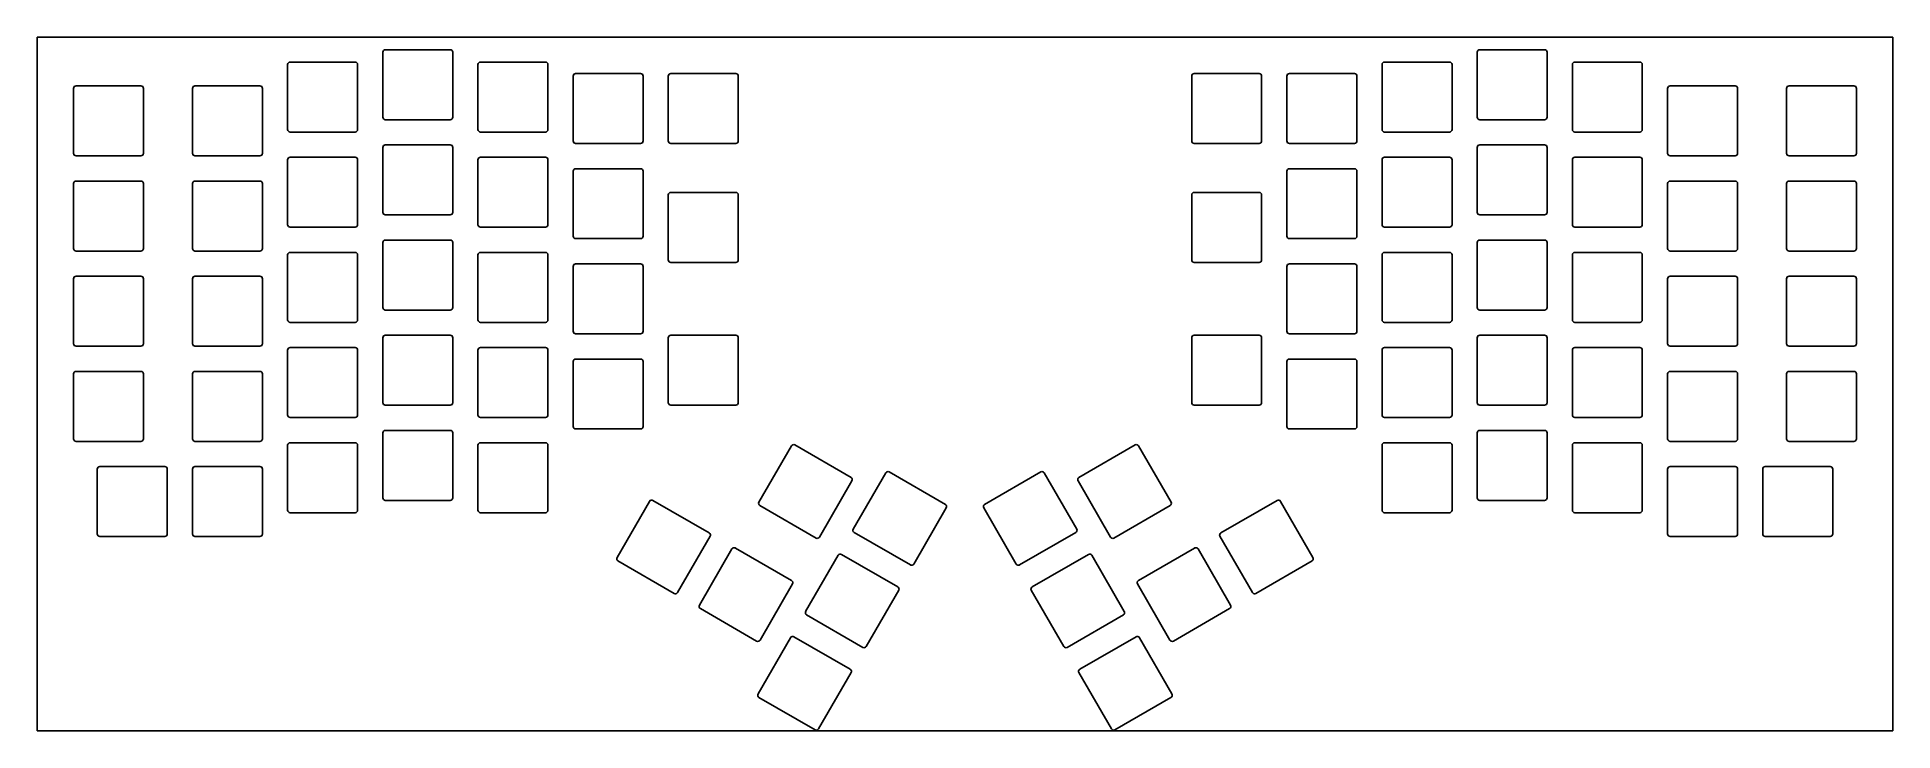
# Model space of a CAD drawing. Header units: millimetres. Extents: x 0 to 371, y -163 to -24.
import ezdxf

# ---------------------------------------------------------------- set-up
doc = ezdxf.new("R2010")
doc.units = ezdxf.units.MM

msp = doc.modelspace()

# ---------------------------------------------------------------- linework, layer by layer
for p, q in [((0, -23.81), (371.48, -23.81)), ((0, -162.69), (0, -23.81)), ((371.48, -162.69), (371.48, -23.81)), ((50.15, -29.31), (50.15, -42.31)), ((50.65, -28.81), (63.65, -28.81)), ((64.15, -29.31), (64.15, -42.31)), ((69.2, -26.84), (69.2, -39.84)), ((69.7, -26.34), (82.7, -26.34)), ((83.2, -26.84), (83.2, -39.84)), ((88.25, -29.31), (88.25, -42.31)), ((88.75, -28.81), (101.75, -28.81)), ((102.25, -29.31), (102.25, -42.31)), ((269.23, -29.31), (269.23, -42.31)), ((269.73, -28.81), (282.73, -28.81)), ((283.23, -29.31), (283.23, -42.31)), ((288.27, -26.84), (288.27, -39.84)), ((288.77, -26.34), (301.77, -26.34)), ((302.27, -26.84), (302.27, -39.84)), ((307.32, -29.31), (307.32, -42.31)), ((307.82, -28.81), (320.82, -28.81)), ((321.32, -29.31), (321.32, -42.31)), ((107.3, -31.6), (107.3, -44.6)), ((107.8, -31.1), (120.8, -31.1)), ((121.3, -31.6), (121.3, -44.6)), ((126.35, -31.6), (126.35, -44.6)), ((126.85, -31.1), (139.85, -31.1)), ((140.35, -31.6), (140.35, -44.6)), ((231.12, -31.6), (231.12, -44.6)), ((231.62, -31.1), (244.62, -31.1)), ((245.12, -31.6), (245.12, -44.6)), ((250.18, -31.6), (250.18, -44.6)), ((250.68, -31.1), (263.68, -31.1)), ((264.18, -31.6), (264.18, -44.6)), ((7.29, -34.08), (7.29, -47.08)), ((7.79, -33.58), (20.79, -33.58)), ((21.29, -34.08), (21.29, -47.08)), ((31.1, -34.08), (31.1, -47.08)), ((31.6, -33.58), (44.6, -33.58)), ((45.1, -34.08), (45.1, -47.08)), ((326.38, -34.08), (326.38, -47.08)), ((326.88, -33.58), (339.88, -33.58)), ((340.38, -34.08), (340.38, -47.08)), ((350.19, -34.08), (350.19, -47.08)), ((350.69, -33.58), (363.69, -33.58)), ((364.19, -34.08), (364.19, -47.08)), ((69.7, -40.34), (82.7, -40.34)), ((288.77, -40.34), (301.77, -40.34)), ((50.65, -42.81), (63.65, -42.81)), ((88.75, -42.81), (101.75, -42.81)), ((269.73, -42.81), (282.73, -42.81)), ((307.82, -42.81), (320.82, -42.81)), ((7.79, -47.58), (20.79, -47.58)), ((31.6, -47.58), (44.6, -47.58)), ((50.65, -47.86), (63.65, -47.86)), ((69.2, -45.89), (69.2, -58.89)), ((69.7, -45.39), (82.7, -45.39)), ((83.2, -45.89), (83.2, -58.89)), ((88.75, -47.86), (101.75, -47.86)), ((107.8, -45.1), (120.8, -45.1)), ((126.85, -45.1), (139.85, -45.1)), ((231.62, -45.1), (244.62, -45.1)), ((250.68, -45.1), (263.68, -45.1)), ((269.73, -47.86), (282.73, -47.86)), ((288.27, -45.89), (288.27, -58.89)), ((288.77, -45.39), (301.77, -45.39)), ((302.27, -45.89), (302.27, -58.89)), ((307.82, -47.86), (320.82, -47.86)), ((326.88, -47.58), (339.88, -47.58)), ((350.69, -47.58), (363.69, -47.58)), ((50.15, -48.36), (50.15, -61.36)), ((64.15, -48.36), (64.15, -61.36)), ((88.25, -48.36), (88.25, -61.36)), ((102.25, -48.36), (102.25, -61.36)), ((107.3, -50.65), (107.3, -63.65)), ((107.8, -50.15), (120.8, -50.15)), ((121.3, -50.65), (121.3, -63.65)), ((250.18, -50.65), (250.18, -63.65)), ((250.68, -50.15), (263.68, -50.15)), ((264.18, -50.65), (264.18, -63.65)), ((269.23, -48.36), (269.23, -61.36)), ((283.23, -48.36), (283.23, -61.36)), ((307.32, -48.36), (307.32, -61.36)), ((321.32, -48.36), (321.32, -61.36)), ((7.29, -53.13), (7.29, -66.13)), ((7.79, -52.63), (20.79, -52.63)), ((21.29, -53.13), (21.29, -66.13)), ((31.1, -53.13), (31.1, -66.13)), ((31.6, -52.63), (44.6, -52.63)), ((45.1, -53.13), (45.1, -66.13)), ((126.35, -55.41), (126.35, -68.41)), ((139.85, -54.91), (126.85, -54.91)), ((140.35, -55.41), (140.35, -68.41)), ((231.12, -55.41), (231.12, -68.41)), ((244.62, -54.91), (231.62, -54.91)), ((245.12, -55.41), (245.12, -68.41)), ((326.38, -53.13), (326.38, -66.13)), ((326.88, -52.63), (339.88, -52.63)), ((340.38, -53.13), (340.38, -66.13)), ((350.19, -53.13), (350.19, -66.13)), ((350.69, -52.63), (363.69, -52.63)), ((364.19, -53.13), (364.19, -66.13)), ((69.7, -59.39), (82.7, -59.39)), ((288.77, -59.39), (301.77, -59.39)), ((50.65, -61.86), (63.65, -61.86)), ((88.75, -61.86), (101.75, -61.86)), ((269.73, -61.86), (282.73, -61.86)), ((307.82, -61.86), (320.82, -61.86)), ((7.79, -66.63), (20.79, -66.63)), ((31.6, -66.63), (44.6, -66.63)), ((69.2, -64.94), (69.2, -77.94)), ((69.7, -64.44), (82.7, -64.44)), ((83.2, -64.94), (83.2, -77.94)), ((107.8, -64.15), (120.8, -64.15)), ((250.68, -64.15), (263.68, -64.15)), ((288.27, -64.94), (288.27, -77.94)), ((288.77, -64.44), (301.77, -64.44)), ((302.27, -64.94), (302.27, -77.94)), ((326.88, -66.63), (339.88, -66.63)), ((350.69, -66.63), (363.69, -66.63)), ((50.15, -67.41), (50.15, -80.41)), ((50.65, -66.91), (63.65, -66.91)), ((64.15, -67.41), (64.15, -80.41)), ((88.25, -67.41), (88.25, -80.41)), ((88.75, -66.91), (101.75, -66.91)), ((102.25, -67.41), (102.25, -80.41)), ((107.3, -69.7), (107.3, -82.7)), ((107.8, -69.2), (120.8, -69.2)), ((121.3, -69.7), (121.3, -82.7)), ((139.85, -68.91), (126.85, -68.91)), ((244.62, -68.91), (231.62, -68.91)), ((250.18, -69.7), (250.18, -82.7)), ((250.68, -69.2), (263.68, -69.2)), ((264.18, -69.7), (264.18, -82.7)), ((269.23, -67.41), (269.23, -80.41)), ((269.73, -66.91), (282.73, -66.91)), ((283.23, -67.41), (283.23, -80.41)), ((307.32, -67.41), (307.32, -80.41)), ((307.82, -66.91), (320.82, -66.91)), ((321.32, -67.41), (321.32, -80.41)), ((7.29, -72.18), (7.29, -85.18)), ((7.79, -71.68), (20.79, -71.68)), ((21.29, -72.18), (21.29, -85.18)), ((31.1, -72.18), (31.1, -85.18)), ((31.6, -71.68), (44.6, -71.68)), ((45.1, -72.18), (45.1, -85.18)), ((326.38, -72.18), (326.38, -85.18)), ((326.88, -71.68), (339.88, -71.68)), ((340.38, -72.18), (340.38, -85.18)), ((350.19, -72.18), (350.19, -85.18)), ((350.69, -71.68), (363.69, -71.68)), ((364.19, -72.18), (364.19, -85.18)), ((50.65, -80.91), (63.65, -80.91)), ((69.7, -78.44), (82.7, -78.44)), ((88.75, -80.91), (101.75, -80.91)), ((269.73, -80.91), (282.73, -80.91)), ((288.77, -78.44), (301.77, -78.44)), ((307.82, -80.91), (320.82, -80.91)), ((69.2, -83.99), (69.2, -96.99)), ((69.7, -83.49), (82.7, -83.49)), ((83.2, -83.99), (83.2, -96.99)), ((107.8, -83.2), (120.8, -83.2)), ((126.35, -83.99), (126.35, -96.99)), ((139.85, -83.49), (126.85, -83.49)), ((140.35, -83.99), (140.35, -96.99)), ((231.12, -83.99), (231.12, -96.99)), ((244.62, -83.49), (231.62, -83.49)), ((245.12, -83.99), (245.12, -96.99)), ((250.68, -83.2), (263.68, -83.2)), ((288.27, -83.99), (288.27, -96.99)), ((288.77, -83.49), (301.77, -83.49)), ((302.27, -83.99), (302.27, -96.99)), ((7.79, -85.68), (20.79, -85.68)), ((31.6, -85.68), (44.6, -85.68)), ((50.15, -86.46), (50.15, -99.46)), ((50.65, -85.96), (63.65, -85.96)), ((64.15, -86.46), (64.15, -99.46)), ((88.25, -86.46), (88.25, -99.46)), ((88.75, -85.96), (101.75, -85.96)), ((102.25, -86.46), (102.25, -99.46)), ((107.3, -88.75), (107.3, -101.75)), ((107.8, -88.25), (120.8, -88.25)), ((121.3, -88.75), (121.3, -101.75)), ((250.18, -88.75), (250.18, -101.75)), ((250.68, -88.25), (263.68, -88.25)), ((264.18, -88.75), (264.18, -101.75)), ((269.23, -86.46), (269.23, -99.46)), ((269.73, -85.96), (282.73, -85.96)), ((283.23, -86.46), (283.23, -99.46)), ((307.32, -86.46), (307.32, -99.46)), ((307.82, -85.96), (320.82, -85.96)), ((321.32, -86.46), (321.32, -99.46)), ((326.88, -85.68), (339.88, -85.68)), ((350.69, -85.68), (363.69, -85.68)), ((7.29, -91.23), (7.29, -104.23)), ((7.79, -90.73), (20.79, -90.73)), ((21.29, -91.23), (21.29, -104.23)), ((31.1, -91.23), (31.1, -104.23)), ((31.6, -90.73), (44.6, -90.73)), ((45.1, -91.23), (45.1, -104.23)), ((326.38, -91.23), (326.38, -104.23)), ((326.88, -90.73), (339.88, -90.73)), ((340.38, -91.23), (340.38, -104.23)), ((350.19, -91.23), (350.19, -104.23)), ((350.69, -90.73), (363.69, -90.73)), ((364.19, -91.23), (364.19, -104.23)), ((50.65, -99.96), (63.65, -99.96)), ((69.7, -97.49), (82.7, -97.49)), ((88.75, -99.96), (101.75, -99.96)), ((139.85, -97.49), (126.85, -97.49)), ((244.62, -97.49), (231.62, -97.49)), ((269.73, -99.96), (282.73, -99.96)), ((288.77, -97.49), (301.77, -97.49)), ((307.82, -99.96), (320.82, -99.96)), ((69.2, -103.04), (69.2, -116.04)), ((69.7, -102.54), (82.7, -102.54)), ((83.2, -103.04), (83.2, -116.04)), ((107.8, -102.25), (120.8, -102.25)), ((250.68, -102.25), (263.68, -102.25)), ((288.27, -103.04), (288.27, -116.04)), ((288.77, -102.54), (301.77, -102.54)), ((302.27, -103.04), (302.27, -116.04)), ((7.79, -104.73), (20.79, -104.73)), ((31.6, -104.73), (44.6, -104.73)), ((50.15, -105.51), (50.15, -118.51)), ((50.65, -105.01), (63.65, -105.01)), ((64.15, -105.51), (64.15, -118.51)), ((88.25, -105.51), (88.25, -118.51)), ((88.75, -105.01), (101.75, -105.01)), ((102.25, -105.51), (102.25, -118.51)), ((150.99, -105.64), (144.49, -116.9)), ((151.67, -105.45), (162.93, -111.95)), ((208.54, -111.95), (219.8, -105.45)), ((220.49, -105.64), (226.99, -116.9)), ((269.23, -105.51), (269.23, -118.51)), ((269.73, -105.01), (282.73, -105.01)), ((283.23, -105.51), (283.23, -118.51)), ((307.32, -105.51), (307.32, -118.51)), ((307.82, -105.01), (320.82, -105.01)), ((321.32, -105.51), (321.32, -118.51)), ((326.88, -104.73), (339.88, -104.73)), ((350.69, -104.73), (363.69, -104.73)), ((12.05, -110.28), (12.05, -123.28)), ((12.55, -109.78), (25.55, -109.78)), ((26.05, -110.28), (26.05, -123.28)), ((31.1, -110.28), (31.1, -123.28)), ((31.6, -109.78), (44.6, -109.78)), ((45.1, -110.28), (45.1, -123.28)), ((169.87, -111.04), (163.37, -122.3)), ((170.55, -110.86), (181.81, -117.36)), ((189.67, -117.36), (200.92, -110.86)), ((201.61, -111.04), (208.11, -122.3)), ((326.38, -110.28), (326.38, -123.28)), ((326.88, -109.78), (339.88, -109.78)), ((340.38, -110.28), (340.38, -123.28)), ((345.43, -110.28), (345.43, -123.28)), ((345.93, -109.78), (358.93, -109.78)), ((359.43, -110.28), (359.43, -123.28)), ((163.11, -112.64), (156.61, -123.9)), ((208.36, -112.64), (214.86, -123.9)), ((69.7, -116.54), (82.7, -116.54)), ((122.59, -116.74), (116.09, -127.99)), ((134.53, -123.05), (123.27, -116.55)), ((144.67, -117.58), (155.93, -124.08)), ((181.99, -118.04), (175.49, -129.3)), ((189.48, -118.04), (195.98, -129.3)), ((215.54, -124.08), (226.8, -117.58)), ((248.21, -116.55), (236.95, -123.05)), ((248.89, -116.74), (255.39, -127.99)), ((288.77, -116.54), (301.77, -116.54)), ((50.65, -119.01), (63.65, -119.01)), ((88.75, -119.01), (101.75, -119.01)), ((269.73, -119.01), (282.73, -119.01)), ((307.82, -119.01), (320.82, -119.01)), ((12.55, -123.78), (25.55, -123.78)), ((31.6, -123.78), (44.6, -123.78)), ((134.71, -123.74), (128.21, -134.99)), ((139.08, -126.26), (132.58, -137.52)), ((151.02, -132.58), (139.77, -126.08)), ((163.55, -122.98), (174.81, -129.48)), ((196.67, -129.48), (207.92, -122.98)), ((231.71, -126.08), (220.45, -132.58)), ((232.39, -126.26), (238.89, -137.52)), ((236.77, -123.74), (243.27, -134.99)), ((326.88, -123.78), (339.88, -123.78)), ((345.93, -123.78), (358.93, -123.78)), ((127.53, -135.18), (116.27, -128.68)), ((160.34, -127.54), (153.84, -138.79)), ((161.03, -127.35), (172.28, -133.85)), ((199.19, -133.85), (210.45, -127.35)), ((211.13, -127.54), (217.63, -138.79)), ((255.21, -128.68), (243.95, -135.18)), ((151.21, -133.26), (144.71, -144.52)), ((220.27, -133.26), (226.77, -144.52)), ((172.47, -134.54), (165.97, -145.79)), ((199.01, -134.54), (205.51, -145.79)), ((144.02, -144.7), (132.77, -138.2)), ((154.03, -139.48), (165.28, -145.98)), ((206.19, -145.98), (217.45, -139.48)), ((238.71, -138.2), (227.45, -144.7)), ((150.82, -144.03), (144.32, -155.29)), ((151.5, -143.85), (162.76, -150.35)), ((208.72, -150.35), (219.97, -143.85)), ((220.66, -144.03), (227.16, -155.29)), ((162.94, -151.03), (156.44, -162.29)), ((208.53, -151.03), (215.03, -162.29)), ((144.5, -155.98), (155.76, -162.48)), ((215.72, -162.48), (226.97, -155.98)), ((0, -162.69), (371.48, -162.69))]:
    msp.add_line(p, q)
for centre, start, end in [((50.65, -29.31), 90, 180), ((63.65, -29.31), 0, 90), ((69.7, -26.84), 90, 180), ((82.7, -26.84), 0, 90), ((88.75, -29.31), 90, 180), ((101.75, -29.31), 0, 90), ((269.73, -29.31), 90, 180), ((282.73, -29.31), 0, 90), ((288.77, -26.84), 90, 180), ((301.77, -26.84), 0, 90), ((307.82, -29.31), 90, 180), ((320.82, -29.31), 0, 90), ((107.8, -31.6), 90, 180), ((120.8, -31.6), 0, 90), ((126.85, -31.6), 90, 180), ((139.85, -31.6), 0, 90), ((231.62, -31.6), 90, 180), ((244.62, -31.6), 0, 90), ((250.68, -31.6), 90, 180), ((263.68, -31.6), 0, 90), ((7.79, -34.08), 90, 180), ((20.79, -34.08), 0, 90), ((31.6, -34.08), 90, 180), ((44.6, -34.08), 0, 90), ((326.88, -34.08), 90, 180), ((339.88, -34.08), 0, 90), ((350.69, -34.08), 90, 180), ((363.69, -34.08), 0, 90), ((69.7, -39.84), 180, 270), ((82.7, -39.84), 270, 0), ((288.77, -39.84), 180, 270), ((301.77, -39.84), 270, 0), ((50.65, -42.31), 180, 270), ((63.65, -42.31), 270, 0), ((88.75, -42.31), 180, 270), ((101.75, -42.31), 270, 0), ((269.73, -42.31), 180, 270), ((282.73, -42.31), 270, 0), ((307.82, -42.31), 180, 270), ((320.82, -42.31), 270, 0), ((7.79, -47.08), 180, 270), ((20.79, -47.08), 270, 0), ((31.6, -47.08), 180, 270), ((44.6, -47.08), 270, 0), ((50.65, -48.36), 90, 180), ((63.65, -48.36), 0, 90), ((69.7, -45.89), 90, 180), ((82.7, -45.89), 0, 90), ((88.75, -48.36), 90, 180), ((101.75, -48.36), 0, 90), ((107.8, -44.6), 180, 270), ((120.8, -44.6), 270, 0), ((126.85, -44.6), 180, 270), ((139.85, -44.6), 270, 0), ((231.62, -44.6), 180, 270), ((244.62, -44.6), 270, 0), ((250.68, -44.6), 180, 270), ((263.68, -44.6), 270, 0), ((269.73, -48.36), 90, 180), ((282.73, -48.36), 0, 90), ((288.77, -45.89), 90, 180), ((301.77, -45.89), 0, 90), ((307.82, -48.36), 90, 180), ((320.82, -48.36), 0, 90), ((326.88, -47.08), 180, 270), ((339.88, -47.08), 270, 0), ((350.69, -47.08), 180, 270), ((363.69, -47.08), 270, 0), ((107.8, -50.65), 90, 180), ((120.8, -50.65), 0, 90), ((250.68, -50.65), 90, 180), ((263.68, -50.65), 0, 90), ((7.79, -53.13), 90, 180), ((20.79, -53.13), 0, 90), ((31.6, -53.13), 90, 180), ((44.6, -53.13), 0, 90), ((126.85, -55.41), 90, 180), ((139.85, -55.41), 0, 90), ((231.62, -55.41), 90, 180), ((244.62, -55.41), 0, 90), ((326.88, -53.13), 90, 180), ((339.88, -53.13), 0, 90), ((350.69, -53.13), 90, 180), ((363.69, -53.13), 0, 90), ((69.7, -58.89), 180, 270), ((82.7, -58.89), 270, 0), ((288.77, -58.89), 180, 270), ((301.77, -58.89), 270, 0), ((50.65, -61.36), 180, 270), ((63.65, -61.36), 270, 0), ((88.75, -61.36), 180, 270), ((101.75, -61.36), 270, 0), ((269.73, -61.36), 180, 270), ((282.73, -61.36), 270, 0), ((307.82, -61.36), 180, 270), ((320.82, -61.36), 270, 0), ((7.79, -66.13), 180, 270), ((20.79, -66.13), 270, 0), ((31.6, -66.13), 180, 270), ((44.6, -66.13), 270, 0), ((69.7, -64.94), 90, 180), ((82.7, -64.94), 0, 90), ((107.8, -63.65), 180, 270), ((120.8, -63.65), 270, 0), ((250.68, -63.65), 180, 270), ((263.68, -63.65), 270, 0), ((288.77, -64.94), 90, 180), ((301.77, -64.94), 0, 90), ((326.88, -66.13), 180, 270), ((339.88, -66.13), 270, 0), ((350.69, -66.13), 180, 270), ((363.69, -66.13), 270, 0), ((50.65, -67.41), 90, 180), ((63.65, -67.41), 0, 90), ((88.75, -67.41), 90, 180), ((101.75, -67.41), 0, 90), ((107.8, -69.7), 90, 180), ((120.8, -69.7), 0, 90), ((126.85, -68.41), 180, 270), ((139.85, -68.41), 270, 0), ((231.62, -68.41), 180, 270), ((244.62, -68.41), 270, 0), ((250.68, -69.7), 90, 180), ((263.68, -69.7), 0, 90), ((269.73, -67.41), 90, 180), ((282.73, -67.41), 0, 90), ((307.82, -67.41), 90, 180), ((320.82, -67.41), 0, 90), ((7.79, -72.18), 90, 180), ((20.79, -72.18), 0, 90), ((31.6, -72.18), 90, 180), ((44.6, -72.18), 0, 90), ((326.88, -72.18), 90, 180), ((339.88, -72.18), 0, 90), ((350.69, -72.18), 90, 180), ((363.69, -72.18), 0, 90), ((69.7, -77.94), 180, 270), ((82.7, -77.94), 270, 0), ((288.77, -77.94), 180, 270), ((301.77, -77.94), 270, 0), ((50.65, -80.41), 180, 270), ((63.65, -80.41), 270, 0), ((88.75, -80.41), 180, 270), ((101.75, -80.41), 270, 0), ((269.73, -80.41), 180, 270), ((282.73, -80.41), 270, 0), ((307.82, -80.41), 180, 270), ((320.82, -80.41), 270, 0), ((7.79, -85.18), 180, 270), ((20.79, -85.18), 270, 0), ((31.6, -85.18), 180, 270), ((44.6, -85.18), 270, 0), ((69.7, -83.99), 90, 180), ((82.7, -83.99), 0, 90), ((107.8, -82.7), 180, 270), ((120.8, -82.7), 270, 0), ((126.85, -83.99), 90, 180), ((139.85, -83.99), 0, 90), ((231.62, -83.99), 90, 180), ((244.62, -83.99), 0, 90), ((250.68, -82.7), 180, 270), ((263.68, -82.7), 270, 0), ((288.77, -83.99), 90, 180), ((301.77, -83.99), 0, 90), ((326.88, -85.18), 180, 270), ((339.88, -85.18), 270, 0), ((350.69, -85.18), 180, 270), ((363.69, -85.18), 270, 0), ((50.65, -86.46), 90, 180), ((63.65, -86.46), 0, 90), ((88.75, -86.46), 90, 180), ((101.75, -86.46), 0, 90), ((107.8, -88.75), 90, 180), ((120.8, -88.75), 0, 90), ((250.68, -88.75), 90, 180), ((263.68, -88.75), 0, 90), ((269.73, -86.46), 90, 180), ((282.73, -86.46), 0, 90), ((307.82, -86.46), 90, 180), ((320.82, -86.46), 0, 90), ((7.79, -91.23), 90, 180), ((20.79, -91.23), 0, 90), ((31.6, -91.23), 90, 180), ((44.6, -91.23), 0, 90), ((326.88, -91.23), 90, 180), ((339.88, -91.23), 0, 90), ((350.69, -91.23), 90, 180), ((363.69, -91.23), 0, 90), ((50.65, -99.46), 180, 270), ((63.65, -99.46), 270, 0), ((69.7, -96.99), 180, 270), ((82.7, -96.99), 270, 0), ((88.75, -99.46), 180, 270), ((101.75, -99.46), 270, 0), ((126.85, -96.99), 180, 270), ((139.85, -96.99), 270, 0), ((231.62, -96.99), 180, 270), ((244.62, -96.99), 270, 0), ((269.73, -99.46), 180, 270), ((282.73, -99.46), 270, 0), ((288.77, -96.99), 180, 270), ((301.77, -96.99), 270, 0), ((307.82, -99.46), 180, 270), ((320.82, -99.46), 270, 0), ((69.7, -103.04), 90, 180), ((82.7, -103.04), 0, 90), ((107.8, -101.75), 180, 270), ((120.8, -101.75), 270, 0), ((250.68, -101.75), 180, 270), ((263.68, -101.75), 270, 0), ((288.77, -103.04), 90, 180), ((301.77, -103.04), 0, 90), ((7.79, -104.23), 180, 270), ((20.79, -104.23), 270, 0), ((31.6, -104.23), 180, 270), ((44.6, -104.23), 270, 0), ((50.65, -105.51), 90, 180), ((63.65, -105.51), 0, 90), ((88.75, -105.51), 90, 180), ((101.75, -105.51), 0, 90), ((151.42, -105.89), 60, 150), ((220.05, -105.89), 30, 120), ((269.73, -105.51), 90, 180), ((282.73, -105.51), 0, 90), ((307.82, -105.51), 90, 180), ((320.82, -105.51), 0, 90), ((326.88, -104.23), 180, 270), ((339.88, -104.23), 270, 0), ((350.69, -104.23), 180, 270), ((363.69, -104.23), 270, 0), ((12.55, -110.28), 90, 180), ((25.55, -110.28), 0, 90), ((31.6, -110.28), 90, 180), ((44.6, -110.28), 0, 90), ((170.3, -111.29), 60, 150), ((201.17, -111.29), 30, 120), ((326.88, -110.28), 90, 180), ((339.88, -110.28), 0, 90), ((345.93, -110.28), 90, 180), ((358.93, -110.28), 0, 90), ((162.68, -112.39), 330, 60), ((208.79, -112.39), 120, 210), ((50.65, -118.51), 180, 270), ((63.65, -118.51), 270, 0), ((69.7, -116.04), 180, 270), ((82.7, -116.04), 270, 0), ((88.75, -118.51), 180, 270), ((101.75, -118.51), 270, 0), ((123.02, -116.99), 60, 150), ((144.92, -117.15), 150, 240), ((181.56, -117.79), 330, 60), ((189.92, -117.79), 120, 210), ((226.55, -117.15), 300, 30), ((248.46, -116.99), 30, 120), ((269.73, -118.51), 180, 270), ((282.73, -118.51), 270, 0), ((288.77, -116.04), 180, 270), ((301.77, -116.04), 270, 0), ((307.82, -118.51), 180, 270), ((320.82, -118.51), 270, 0), ((163.8, -122.55), 150, 240), ((207.67, -122.55), 300, 30), ((12.55, -123.28), 180, 270), ((25.55, -123.28), 270, 0), ((31.6, -123.28), 180, 270), ((44.6, -123.28), 270, 0), ((134.28, -123.49), 330, 60), ((139.52, -126.51), 60, 150), ((156.18, -123.65), 240, 330), ((215.29, -123.65), 210, 300), ((231.96, -126.51), 30, 120), ((237.2, -123.49), 120, 210), ((326.88, -123.28), 180, 270), ((339.88, -123.28), 270, 0), ((345.93, -123.28), 180, 270), ((358.93, -123.28), 270, 0), ((116.52, -128.24), 150, 240), ((160.78, -127.79), 60, 150), ((175.06, -129.05), 240, 330), ((196.42, -129.05), 210, 300), ((210.7, -127.79), 30, 120), ((254.96, -128.24), 300, 30), ((150.77, -133.01), 330, 60), ((220.7, -133.01), 120, 210), ((127.78, -134.74), 240, 330), ((172.03, -134.29), 330, 60), ((199.44, -134.29), 120, 210), ((243.7, -134.74), 210, 300), ((133.02, -137.77), 150, 240), ((154.28, -139.04), 150, 240), ((217.2, -139.04), 300, 30), ((238.46, -137.77), 300, 30), ((144.27, -144.27), 240, 330), ((151.25, -144.28), 60, 150), ((220.22, -144.28), 30, 120), ((227.2, -144.27), 210, 300), ((165.53, -145.54), 240, 330), ((205.94, -145.54), 210, 300), ((162.51, -150.78), 330, 60), ((208.97, -150.78), 120, 210), ((144.75, -155.54), 150, 240), ((226.72, -155.54), 300, 30), ((156.01, -162.04), 240, 330), ((215.47, -162.04), 210, 300)]:
    msp.add_arc(centre, 0.5, start, end)

doc.saveas('drawing.dxf')
